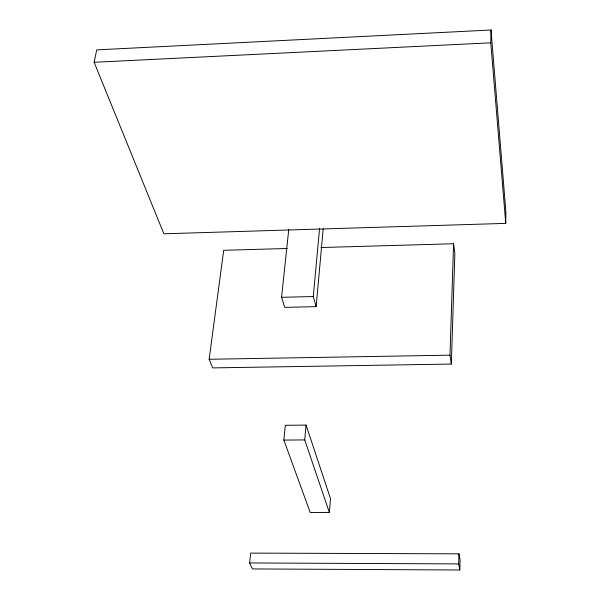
<?xml version="1.0" encoding="UTF-8"?>
<svg xmlns="http://www.w3.org/2000/svg" width="600" height="600" viewBox="0 0 600 600"><rect width="100%" height="100%" fill="white"/><g stroke="black" fill="none" stroke-linecap="round" stroke-linejoin="round"><path stroke-width="0.9" d="M505.748 223.38L505.86 211.447L491.002 30L96.72 49.875L94.14 62.287L163.875 233.798L505.748 223.38L490.778 42.81L491.002 30M459.817 570L458.685 563.91L458.947 553.838L250.657 553.102L249.6 562.957L252.42 568.928L459.817 570L460.072 559.987L458.947 553.838M287.243 248.49L223.702 250.305L209.138 359.272L212.7 367.897L451.342 364.058L449.978 355.17L453.577 243.75L320.888 247.538M451.342 364.058L454.853 253.222L453.577 243.75M329.377 512.505L330.472 498.533L306.067 425.092L285.322 425.303L283.86 440.092L310.237 512.52L329.377 512.505L304.725 439.92L306.067 425.092M288.75 229.493L281.565 297.293L284.73 307.358L316.132 306.66L323.183 228.84M316.132 306.66L313.275 296.55L319.553 228.562M94.14 62.287L490.778 42.81M281.565 297.293L313.275 296.55M209.138 359.272L449.978 355.17M283.86 440.092L304.725 439.92M249.6 562.957L458.685 563.91"/></g></svg>
